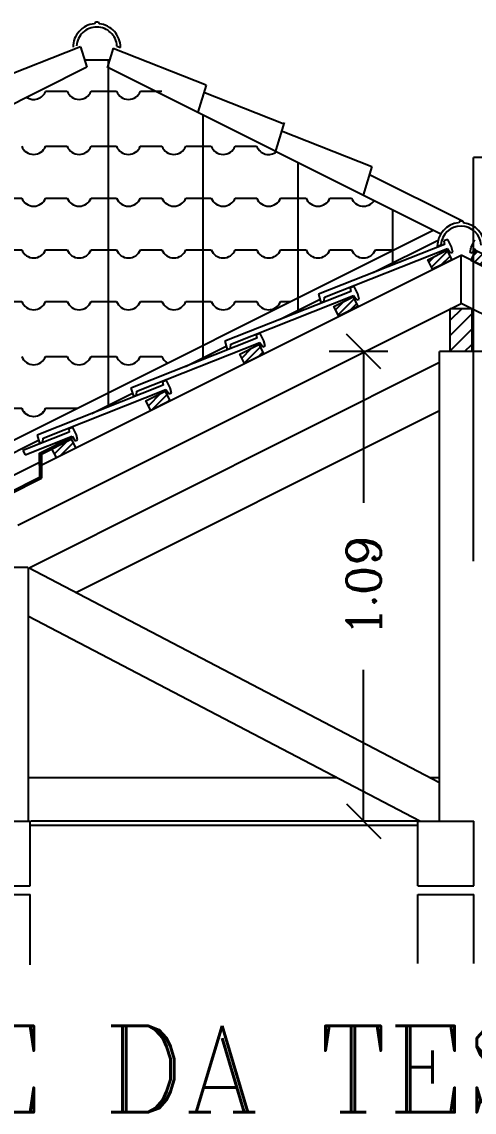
# Model space of a CAD drawing. Extents: x 121.8 to 221.5, y 86.6 to 106.4.
# Drawn here: x 203.992 to 205.042, y 95.516 to 98.045 of the extents above; entities that cross this region are included whole.
import ezdxf

# ---------------------------------------------------------------- set-up
doc = ezdxf.new("R2010")
doc.units = 0
doc.header["$LTSCALE"] = 15
doc.linetypes.add('DASHED2', pattern=[0.375, 0.25, -0.125])
doc.layers.get('0').update_dxf_attribs({"linetype": 'CONTINUOUS'})
doc.layers.get('DEFPOINTS').update_dxf_attribs({"linetype": 'CONTINUOUS'})
for name, color, linetype in [('CONCRETO', 5, 'CONTINUOUS'), ('CORTE', 244, 'CONTINUOUS'), ('JANELA', 5, 'CONTINUOUS'), ('MADEIRAME', 244, 'CONTINUOUS'), ('PAREDE', 7, 'CONTINUOUS'), ('PISO', 30, 'CONTINUOUS'), ('TEXTO', 1, 'CONTINUOUS'), ('VISTAL', 30, 'CONTINUOUS'), ('VISTAP', 244, 'CONTINUOUS')]:
    doc.layers.add(name, color=color, linetype=linetype)
doc.styles.add('ROMANC', font='ROMANC.SHX')
doc.dimstyles.get("Standard").update_dxf_attribs({"dimscale": 0.8, "dimtxt": 0.1, "dimasz": 0.1, "dimexe": 0.1, "dimexo": 0.95, "dimgap": 0.09, "dimtad": 0, "dimzin": 0, "dimtxsty": 'ROMANC', "dimblk1": 'OBLIQUE', "dimblk2": 'OBLIQUE', "dimsah": 1, "dimcen": 0.09, "dimclrt": 244, "dimaunit": 1, "dimazin": 3, "dimtfac": 1, "dimtofl": 0, "dimtmove": 0, "dimatfit": 3, "dimtolj": 1, "dimtzin": 0})

# ---------------------------------------------------------------- blocks, each defined once
blk = doc.blocks.new('*X6')
at = {"color": 0, "linetype": 'DASHED2'}
for p, q in [((147.0522, 79.1346), (147.0796, 79.162)), ((147.0522, 79.0992), (147.1022, 79.1492)), ((147.0522, 79.0639), (147.1022, 79.1139)), ((147.0856, 79.062), (147.1022, 79.0785))]:
    blk.add_line(p, q, dxfattribs=at)
blk = doc.blocks.new('*X36')
at = {"color": 0}
for p, q in [((214.1637, 94.7878), (214.1637, 94.7923)), ((214.165, 94.7884), (214.165, 94.7929)), ((214.1662, 94.7891), (214.1662, 94.7935)), ((214.1675, 94.7897), (214.1675, 94.7942)), ((214.1687, 94.7903), (214.1687, 94.7948)), ((214.17, 94.7909), (214.17, 94.7954)), ((214.1712, 94.7916), (214.1712, 94.796)), ((214.1725, 94.7922), (214.1725, 94.7967)), ((214.1738, 94.7928), (214.1738, 94.7973)), ((214.175, 94.7934), (214.175, 94.7979)), ((214.1763, 94.7941), (214.1763, 94.796)), ((214.1125, 94.7622), (214.1125, 94.7667)), ((214.1138, 94.7628), (214.1138, 94.7673)), ((214.115, 94.7634), (214.115, 94.7679)), ((214.1163, 94.7641), (214.1163, 94.7685)), ((214.1175, 94.7647), (214.1175, 94.7692)), ((214.1188, 94.7653), (214.1188, 94.7698)), ((214.12, 94.7659), (214.12, 94.7704)), ((214.1213, 94.7666), (214.1213, 94.771)), ((214.1225, 94.7672), (214.1225, 94.7717)), ((214.1238, 94.7678), (214.1238, 94.7723)), ((214.125, 94.7684), (214.125, 94.7729)), ((214.1262, 94.7691), (214.1262, 94.7735)), ((214.1275, 94.7697), (214.1275, 94.7742)), ((214.1287, 94.7703), (214.1287, 94.7748)), ((214.13, 94.7709), (214.13, 94.7754)), ((214.1312, 94.7716), (214.1312, 94.776)), ((214.1325, 94.7722), (214.1325, 94.7767)), ((214.1337, 94.7728), (214.1337, 94.7773)), ((214.135, 94.7734), (214.135, 94.7779)), ((214.1362, 94.7741), (214.1362, 94.7785)), ((214.1375, 94.7747), (214.1375, 94.7792)), ((214.1387, 94.7753), (214.1387, 94.7798)), ((214.14, 94.7759), (214.14, 94.7804)), ((214.1413, 94.7766), (214.1413, 94.781)), ((214.1425, 94.7772), (214.1425, 94.7817)), ((214.1438, 94.7778), (214.1438, 94.7823)), ((214.145, 94.7784), (214.145, 94.7829)), ((214.1463, 94.7791), (214.1463, 94.7835)), ((214.1475, 94.7797), (214.1475, 94.7842)), ((214.1488, 94.7803), (214.1488, 94.7848)), ((214.15, 94.7809), (214.15, 94.7854)), ((214.1513, 94.7816), (214.1513, 94.786)), ((214.1525, 94.7822), (214.1525, 94.7867)), ((214.1538, 94.7828), (214.1538, 94.7873)), ((214.155, 94.7834), (214.155, 94.7879)), ((214.1562, 94.7841), (214.1562, 94.7885)), ((214.1575, 94.7847), (214.1575, 94.7892)), ((214.1587, 94.7853), (214.1587, 94.7898)), ((214.16, 94.7859), (214.16, 94.7904)), ((214.1612, 94.7866), (214.1612, 94.791)), ((214.1625, 94.7872), (214.1625, 94.7917)), ((214.1025, 94.7013), (214.1025, 94.7617)), ((214.1037, 94.7019), (214.1037, 94.7623)), ((214.105, 94.7025), (214.105, 94.7629)), ((214.1062, 94.7591), (214.1062, 94.7635)), ((214.1075, 94.7597), (214.1075, 94.7642)), ((214.1087, 94.7603), (214.1087, 94.7648)), ((214.11, 94.7609), (214.11, 94.7654)), ((214.1113, 94.7616), (214.1113, 94.766)), ((213.8562, 94.7156), (213.8562, 94.7196)), ((213.8575, 94.7156), (213.8575, 94.7196)), ((213.8587, 94.7155), (213.8587, 94.7195)), ((213.86, 94.7155), (213.86, 94.7195)), ((213.8613, 94.7155), (213.8613, 94.7195)), ((213.8625, 94.7155), (213.8625, 94.7195)), ((213.8638, 94.7155), (213.8638, 94.7195)), ((213.865, 94.7154), (213.865, 94.7194)), ((213.8663, 94.7154), (213.8663, 94.7194)), ((213.8675, 94.7154), (213.8675, 94.7194)), ((213.8688, 94.7154), (213.8688, 94.7194)), ((213.87, 94.7154), (213.87, 94.7194)), ((213.8713, 94.7154), (213.8713, 94.7194)), ((213.8725, 94.7153), (213.8725, 94.7193)), ((213.8738, 94.7153), (213.8738, 94.7193)), ((213.875, 94.7153), (213.875, 94.7193)), ((213.8762, 94.7153), (213.8762, 94.7193)), ((213.8775, 94.7153), (213.8775, 94.7193)), ((213.8787, 94.7152), (213.8787, 94.7192)), ((213.88, 94.7152), (213.88, 94.7192)), ((213.8812, 94.7152), (213.8812, 94.7192)), ((213.8825, 94.7152), (213.8825, 94.7192)), ((213.8837, 94.7152), (213.8837, 94.7192)), ((213.885, 94.7151), (213.885, 94.7191)), ((213.8862, 94.7151), (213.8862, 94.7191)), ((213.8875, 94.7151), (213.8875, 94.7191)), ((213.8887, 94.7151), (213.8887, 94.7191)), ((213.89, 94.7151), (213.89, 94.7191)), ((213.8913, 94.7151), (213.8913, 94.7191)), ((213.8925, 94.715), (213.8925, 94.719)), ((213.8938, 94.715), (213.8938, 94.719)), ((213.895, 94.715), (213.895, 94.719)), ((213.8963, 94.715), (213.8963, 94.719)), ((213.8975, 94.715), (213.8975, 94.719)), ((213.8988, 94.7149), (213.8988, 94.7189)), ((213.9, 94.7149), (213.9, 94.7189)), ((213.9013, 94.7149), (213.9013, 94.7189)), ((213.9025, 94.7149), (213.9025, 94.7189)), ((213.9038, 94.7149), (213.9038, 94.7189)), ((213.905, 94.7149), (213.905, 94.7189)), ((213.9062, 94.7148), (213.9062, 94.7188)), ((213.9075, 94.7148), (213.9075, 94.7188)), ((213.9087, 94.7148), (213.9087, 94.7188)), ((213.91, 94.7148), (213.91, 94.7188)), ((213.9112, 94.7148), (213.9112, 94.7188)), ((213.9125, 94.7147), (213.9125, 94.7187)), ((213.9137, 94.7147), (213.9137, 94.7187)), ((213.915, 94.7147), (213.915, 94.7187)), ((213.9162, 94.7147), (213.9162, 94.7187)), ((213.9175, 94.7147), (213.9175, 94.7187)), ((213.9187, 94.7137), (213.9187, 94.7187)), ((213.92, 94.7121), (213.92, 94.7186)), ((213.9212, 94.7106), (213.9212, 94.717)), ((213.9225, 94.709), (213.9225, 94.7154)), ((213.9238, 94.7074), (213.9238, 94.7138)), ((213.925, 94.7058), (213.925, 94.7123)), ((213.9263, 94.7043), (213.9263, 94.7107)), ((213.9275, 94.7027), (213.9275, 94.7091)), ((213.9288, 94.7011), (213.9288, 94.7076)), ((213.93, 94.6996), (213.93, 94.706)), ((213.9312, 94.698), (213.9312, 94.7044)), ((213.9325, 94.6964), (213.9325, 94.7028)), ((213.9337, 94.6948), (213.9337, 94.7013)), ((213.935, 94.6933), (213.935, 94.6997)), ((213.9362, 94.6917), (213.9362, 94.6981)), ((213.9375, 94.6901), (213.9375, 94.6965)), ((213.9387, 94.6885), (213.9387, 94.695)), ((213.94, 94.687), (213.94, 94.6934)), ((213.9412, 94.6854), (213.9412, 94.6918)), ((214.0725, 94.6863), (214.0725, 94.6908)), ((214.0737, 94.6869), (214.0737, 94.6914)), ((214.075, 94.6875), (214.075, 94.692)), ((214.0762, 94.6882), (214.0762, 94.6926)), ((214.0775, 94.6888), (214.0775, 94.6933)), ((214.0788, 94.6894), (214.0788, 94.6939)), ((214.08, 94.69), (214.08, 94.6945)), ((214.0812, 94.6907), (214.0812, 94.6951)), ((214.0825, 94.6913), (214.0825, 94.6958)), ((214.0838, 94.6919), (214.0838, 94.6964)), ((214.085, 94.6925), (214.085, 94.697)), ((214.0862, 94.6932), (214.0862, 94.6976)), ((214.0875, 94.6938), (214.0875, 94.6983)), ((214.0888, 94.6944), (214.0888, 94.6989)), ((214.09, 94.695), (214.09, 94.6995)), ((214.0913, 94.6957), (214.0913, 94.7001)), ((214.0925, 94.6963), (214.0925, 94.7008)), ((214.0937, 94.6969), (214.0937, 94.7014)), ((214.095, 94.6975), (214.095, 94.702)), ((214.0962, 94.6982), (214.0962, 94.7026)), ((214.0975, 94.6988), (214.0975, 94.7033)), ((214.0987, 94.6994), (214.0987, 94.7039)), ((214.1, 94.7), (214.1, 94.7045)), ((214.1012, 94.7007), (214.1012, 94.7051)), ((213.9425, 94.6838), (213.9425, 94.6903)), ((213.9437, 94.6823), (213.9437, 94.6887)), ((213.945, 94.6807), (213.945, 94.6871)), ((213.9462, 94.6791), (213.9462, 94.6855)), ((213.9475, 94.6775), (213.9475, 94.684)), ((213.9487, 94.676), (213.9487, 94.6824)), ((213.95, 94.6744), (213.95, 94.6808)), ((213.9512, 94.6728), (213.9512, 94.6793)), ((213.9525, 94.6713), (213.9525, 94.6777)), ((213.9538, 94.6697), (213.9538, 94.6761)), ((213.955, 94.6681), (213.955, 94.6745)), ((213.9563, 94.6665), (213.9563, 94.673)), ((213.9575, 94.665), (213.9575, 94.6714)), ((213.9588, 94.6648), (213.9588, 94.6698)), ((213.96, 94.6648), (213.96, 94.6688)), ((213.9613, 94.6648), (213.9613, 94.6688)), ((213.9625, 94.6648), (213.9625, 94.6688)), ((213.9638, 94.6648), (213.9638, 94.6688)), ((213.965, 94.6648), (213.965, 94.6688)), ((213.9663, 94.6648), (213.9663, 94.6688)), ((213.9675, 94.6648), (213.9675, 94.6688)), ((213.9688, 94.6648), (213.9688, 94.6688)), ((213.97, 94.6648), (213.97, 94.6688)), ((213.9712, 94.6648), (213.9712, 94.6688)), ((213.9725, 94.6648), (213.9725, 94.6688)), ((213.9737, 94.6648), (213.9737, 94.6688)), ((213.975, 94.6648), (213.975, 94.6688)), ((213.9762, 94.6648), (213.9762, 94.6688)), ((213.9775, 94.6648), (213.9775, 94.6688)), ((213.9787, 94.6648), (213.9787, 94.6688)), ((213.98, 94.6648), (213.98, 94.6688)), ((213.9812, 94.6648), (213.9812, 94.6688)), ((213.9825, 94.6648), (213.9825, 94.6688)), ((213.9837, 94.6648), (213.9837, 94.6688)), ((213.985, 94.6648), (213.985, 94.6688)), ((213.9863, 94.6648), (213.9863, 94.6688)), ((213.9875, 94.6648), (213.9875, 94.6688)), ((213.9888, 94.6648), (213.9888, 94.6688)), ((213.99, 94.6648), (213.99, 94.6688)), ((213.9913, 94.6648), (213.9913, 94.6688)), ((213.9925, 94.6648), (213.9925, 94.6688)), ((213.9938, 94.6648), (213.9938, 94.6688)), ((213.995, 94.6648), (213.995, 94.6688)), ((213.9963, 94.6648), (213.9963, 94.6688)), ((213.9975, 94.6648), (213.9975, 94.6688)), ((213.9988, 94.6648), (213.9988, 94.6688)), ((214, 94.6648), (214, 94.6688)), ((214.0012, 94.6648), (214.0012, 94.6688)), ((214.0025, 94.6648), (214.0025, 94.6688)), ((214.0037, 94.6648), (214.0037, 94.6688)), ((214.005, 94.6648), (214.005, 94.6688)), ((214.0062, 94.6648), (214.0062, 94.6688)), ((214.0075, 94.6648), (214.0075, 94.6688)), ((214.0087, 94.6648), (214.0087, 94.6688)), ((214.01, 94.6648), (214.01, 94.6688)), ((214.0112, 94.6648), (214.0112, 94.6688)), ((214.0125, 94.6648), (214.0125, 94.6688)), ((214.0137, 94.6648), (214.0137, 94.6688)), ((214.015, 94.6648), (214.015, 94.6688)), ((214.0163, 94.6648), (214.0163, 94.6688)), ((214.0175, 94.6648), (214.0175, 94.6688)), ((214.0188, 94.6648), (214.0188, 94.6688)), ((214.02, 94.6648), (214.02, 94.6688)), ((214.0213, 94.6648), (214.0213, 94.6688)), ((214.0225, 94.6648), (214.0225, 94.6688)), ((214.0238, 94.6648), (214.0238, 94.6688)), ((214.025, 94.6648), (214.025, 94.6688)), ((214.0263, 94.6648), (214.0263, 94.6688)), ((214.0275, 94.6648), (214.0275, 94.6688)), ((214.0288, 94.6648), (214.0288, 94.6689)), ((214.03, 94.665), (214.03, 94.6695)), ((214.0312, 94.6657), (214.0312, 94.6701)), ((214.0325, 94.6663), (214.0325, 94.6708)), ((214.0337, 94.6669), (214.0337, 94.6714)), ((214.035, 94.6675), (214.035, 94.672)), ((214.0362, 94.6682), (214.0362, 94.6726)), ((214.0375, 94.6688), (214.0375, 94.6733)), ((214.0387, 94.6694), (214.0387, 94.6739)), ((214.04, 94.67), (214.04, 94.6745)), ((214.0412, 94.6707), (214.0412, 94.6751)), ((214.0425, 94.6713), (214.0425, 94.6758)), ((214.0437, 94.6719), (214.0437, 94.6764)), ((214.045, 94.6725), (214.045, 94.677)), ((214.0462, 94.6732), (214.0462, 94.6776)), ((214.0475, 94.6738), (214.0475, 94.6783)), ((214.0488, 94.6744), (214.0488, 94.6789)), ((214.05, 94.675), (214.05, 94.6795)), ((214.0513, 94.6757), (214.0513, 94.6801)), ((214.0525, 94.6763), (214.0525, 94.6808)), ((214.0538, 94.6769), (214.0538, 94.6814)), ((214.055, 94.6775), (214.055, 94.682)), ((214.0563, 94.6782), (214.0563, 94.6826)), ((214.0575, 94.6788), (214.0575, 94.6833)), ((214.0587, 94.6794), (214.0587, 94.6839)), ((214.06, 94.68), (214.06, 94.6845)), ((214.0613, 94.6807), (214.0613, 94.6851)), ((214.0625, 94.6813), (214.0625, 94.6858)), ((214.0637, 94.6819), (214.0637, 94.6864)), ((214.065, 94.6825), (214.065, 94.687)), ((214.0662, 94.6832), (214.0662, 94.6876)), ((214.0675, 94.6838), (214.0675, 94.6883)), ((214.0687, 94.6844), (214.0687, 94.6889)), ((214.07, 94.685), (214.07, 94.6895)), ((214.0712, 94.6857), (214.0712, 94.6901))]:
    blk.add_line(p, q, dxfattribs=at)
blk = doc.blocks.new('_OBLIQUE')
at = {"color": 0, "linetype": 'BYBLOCK'}
blk.add_line((-0.5, -0.5), (0.5, 0.5), dxfattribs=at)
blk = doc.blocks.new('*D39')
at = {"color": 0, "linetype": 'BYBLOCK'}
for p, q in [((205.2038, 97.2802), (205.0675, 97.2802)), ((205.1475, 97.2802), (205.1475, 96.9296)), ((205.1475, 96.1911), (205.1475, 96.5417)), ((205.2038, 96.1911), (205.0675, 96.1911))]:
    blk.add_line(p, q, dxfattribs=at)
at = {"layer": 'DEFPOINTS', "color": 0, "linetype": 'BYBLOCK'}
for p in [(205.1475, 97.2802), (205.3238, 97.2802), (205.3238, 96.1911)]:
    blk.add_point(p, dxfattribs=at)
at = {"color": 0, "linetype": 'BYBLOCK', "xscale": 0.08000000000000002, "yscale": 0.08000000000000002, "zscale": 0.08000000000000002}
for p, rotation in [((205.1475, 97.2802), 90), ((205.1475, 96.1911), 270)]:
    blk.add_blockref('_OBLIQUE', p, dxfattribs=dict(at, rotation=rotation))
at = {"color": 244, "linetype": 'BYBLOCK', "insert": (205.1475, 96.7356), "char_height": 0.08, "attachment_point": 5, "rotation": 90, "style": 'ROMANC'}
blk.add_mtext('\\A1;1.09', dxfattribs=at)
blk = doc.blocks.new('*X52')
at = {"color": 0}
for p, q in [((215.0119, 95.1926), (215.0491, 95.2299)), ((215.1099, 95.2199), (215.1191, 95.2292)), ((215.1123, 95.2047), (215.1309, 95.2233)), ((215.006, 95.2044), (215.02, 95.2184)), ((215.0348, 95.1979), (215.055, 95.2181)), ((215.1241, 95.1988), (215.1427, 95.2174)), ((215.1359, 95.1929), (215.1545, 95.2115)), ((215.1477, 95.187), (215.1485, 95.1878)), ((214.7891, 95.0936), (214.8079, 95.1124)), ((214.795, 95.0819), (214.8323, 95.1191)), ((214.8227, 95.0918), (214.8382, 95.1073)), ((215.3244, 95.0986), (215.3431, 95.1172)), ((215.3362, 95.0927), (215.3548, 95.1113)), ((215.348, 95.0868), (215.3666, 95.1054)), ((215.3598, 95.0809), (215.3748, 95.0959)), ((214.5713, 94.9819), (214.5945, 95.0051)), ((214.5772, 94.9701), (214.6145, 95.0073)), ((214.61, 94.9852), (214.6203, 94.9956)), ((215.5423, 94.9983), (215.5552, 95.0112)), ((215.5484, 94.9867), (215.567, 95.0053)), ((215.5601, 94.9808), (215.5788, 94.9994)), ((215.5719, 94.9749), (215.5905, 94.9935)), ((214.3546, 94.8713), (214.3836, 94.9002)), ((214.363, 94.862), (214.3978, 94.8968)), ((215.7605, 94.8806), (215.7791, 94.8992)), ((215.7723, 94.8747), (215.7909, 94.8933)), ((214.3984, 94.8796), (214.4037, 94.885)), ((215.7841, 94.8688), (215.8027, 94.8874)), ((215.7959, 94.8629), (215.8097, 94.8767)), ((215.978, 94.7799), (215.9914, 94.7932)), ((214.1309, 94.7713), (214.1311, 94.7715)), ((214.1368, 94.7595), (214.1665, 94.7892)), ((214.1504, 94.7554), (214.18, 94.785)), ((214.1858, 94.7731), (214.1858, 94.7732)), ((215.9845, 94.7687), (216.0031, 94.7874)), ((215.9963, 94.7628), (216.0149, 94.7815)), ((216.0081, 94.7569), (216.0267, 94.7756)), ((216.1966, 94.6627), (216.2153, 94.6813)), ((216.2084, 94.6568), (216.2271, 94.6754)), ((216.2202, 94.6509), (216.2388, 94.6695)), ((216.232, 94.645), (216.2454, 94.6584))]:
    blk.add_line(p, q, dxfattribs=at)

msp = doc.modelspace()

# ---------------------------------------------------------------- linework, layer by layer
at = {"layer": 'CONCRETO', "color": 5, "linetype": 'CONTINUOUS'}
for p, q in [((203.8815, 96.1911), (204.0115, 96.1911)), ((204.0115, 96.0411), (204.0115, 96.1911)), ((204.9115, 96.1911), (205.0415, 96.1911)), ((204.9115, 96.0411), (204.9115, 96.1911)), ((205.0415, 96.0411), (205.0415, 96.1911)), ((203.8815, 96.0411), (204.0115, 96.0411)), ((204.9115, 96.0411), (205.0415, 96.0411))]:
    msp.add_line(p, q, dxfattribs=at)
at = {"layer": 'CORTE', "color": 30, "linetype": 'CONTINUOUS'}
for p, q in [((204.1374, 97.9567), (204.1958, 97.9567)), ((204.1924, 97.9567), (204.1924, 97.6363)), ((204.0471, 97.8839), (204.0972, 97.8839)), ((204.1526, 97.8839), (204.1924, 97.8839)), ((204.1924, 97.8839), (204.2117, 97.8839)), ((204.2671, 97.8839), (204.3172, 97.8839)), ((204.4124, 97.8292), (204.4124, 97.7639)), ((204.4124, 97.8292), (204.4124, 97.6363)), ((204.0469, 97.7563), (204.097, 97.7563)), ((204.1524, 97.7563), (204.1922, 97.7563)), ((204.1922, 97.7563), (204.2115, 97.7563)), ((204.1924, 97.7581), (204.1924, 97.1557)), ((204.2669, 97.7563), (204.317, 97.7563)), ((204.3724, 97.7563), (204.4122, 97.7563)), ((204.3724, 97.7563), (204.4122, 97.7563)), ((204.4122, 97.7563), (204.4315, 97.7563)), ((204.4869, 97.7563), (204.537, 97.7563)), ((204.6324, 97.7192), (204.6324, 97.3757)), ((204.4124, 97.6536), (204.4124, 97.2657)), ((203.9724, 97.6363), (203.9917, 97.6363)), ((203.9724, 97.6363), (203.9917, 97.6363)), ((204.0471, 97.6363), (204.0972, 97.6363)), ((204.0471, 97.6363), (204.0972, 97.6363)), ((204.1526, 97.6363), (204.1924, 97.6363)), ((204.1526, 97.6363), (204.1924, 97.6363)), ((204.1924, 97.6363), (204.2117, 97.6363)), ((204.1924, 97.6363), (204.2117, 97.6363)), ((204.2671, 97.6363), (204.3172, 97.6363)), ((204.2671, 97.6363), (204.3172, 97.6363)), ((204.3726, 97.6363), (204.4124, 97.6363)), ((204.3726, 97.6363), (204.4124, 97.6363)), ((204.3726, 97.6363), (204.4124, 97.6363)), ((204.3726, 97.6363), (204.4124, 97.6363)), ((204.3726, 97.6363), (204.4124, 97.6363)), ((204.3726, 97.6363), (204.4124, 97.6363)), ((204.4124, 97.6363), (204.4124, 97.3098)), ((204.4124, 97.6363), (204.4317, 97.6363)), ((204.4124, 97.6363), (204.4317, 97.6363)), ((204.4871, 97.6363), (204.5372, 97.6363)), ((204.4871, 97.6363), (204.5372, 97.6363)), ((204.5926, 97.6363), (204.6324, 97.6363)), ((204.5926, 97.6363), (204.6324, 97.6363)), ((204.6324, 97.6363), (204.6517, 97.6363)), ((204.6324, 97.6363), (204.6517, 97.6363)), ((204.7071, 97.6363), (204.7572, 97.6363)), ((204.7071, 97.6363), (204.7572, 97.6363)), ((204.8524, 97.6092), (204.8524, 97.4857)), ((203.9724, 97.5163), (203.9917, 97.5163)), ((204.0471, 97.5163), (204.0972, 97.5163)), ((204.1526, 97.5163), (204.1924, 97.5163)), ((204.1924, 97.5163), (204.2117, 97.5163)), ((204.2671, 97.5163), (204.3172, 97.5163)), ((204.3726, 97.5163), (204.4124, 97.5163)), ((204.3726, 97.5163), (204.4124, 97.5163)), ((204.3726, 97.5163), (204.4124, 97.5163)), ((204.4124, 97.5163), (204.4317, 97.5163)), ((204.4871, 97.5163), (204.5372, 97.5163)), ((204.5926, 97.5163), (204.6324, 97.5163)), ((204.6324, 97.5163), (204.6517, 97.5163)), ((204.7071, 97.5163), (204.7572, 97.5163)), ((204.8126, 97.5163), (204.8555, 97.5163)), ((203.9724, 97.3963), (203.9917, 97.3963)), ((204.0471, 97.3963), (204.0972, 97.3963)), ((204.1526, 97.3963), (204.1924, 97.3963)), ((204.1924, 97.3963), (204.2117, 97.3963)), ((204.2671, 97.3963), (204.3172, 97.3963)), ((204.3726, 97.3963), (204.4124, 97.3963)), ((204.3726, 97.3963), (204.4124, 97.3963)), ((204.3726, 97.3963), (204.4124, 97.3963)), ((204.4124, 97.3963), (204.4317, 97.3963)), ((204.4871, 97.3963), (204.5372, 97.3963)), ((204.5926, 97.3963), (204.6155, 97.3963)), ((204.0469, 97.2687), (204.097, 97.2687)), ((204.1524, 97.2687), (204.1922, 97.2687)), ((204.1922, 97.2687), (204.2115, 97.2687)), ((204.2669, 97.2687), (204.317, 97.2687)), ((203.9724, 97.1487), (203.9917, 97.1487)), ((204.0471, 97.1487), (204.1202, 97.1487))]:
    msp.add_line(p, q, dxfattribs=at)
for centre, start, end in [((204.0194, 97.8946), 236.7709, 338.9483), ((204.1249, 97.8946), 201.0517, 338.9483), ((204.2394, 97.8946), 201.0517, 338.9483), ((204.0192, 97.767), 201.0517, 338.9483), ((204.1247, 97.767), 201.0517, 338.9483), ((204.2392, 97.767), 201.0517, 338.9483), ((204.3447, 97.767), 201.0517, 338.9483), ((204.4592, 97.767), 201.0517, 338.9483), ((204.5647, 97.767), 201.0517, 308.6045), ((204.0194, 97.647), 201.0517, 338.9483), ((204.0194, 97.647), 201.0517, 338.9483), ((204.1249, 97.647), 201.0517, 338.9483), ((204.1249, 97.647), 201.0517, 338.9483), ((204.2394, 97.647), 201.0517, 338.9483), ((204.2394, 97.647), 201.0517, 338.9483), ((204.3449, 97.647), 201.0517, 338.9483), ((204.3449, 97.647), 201.0517, 338.9483), ((204.4594, 97.647), 201.0517, 338.9483), ((204.4594, 97.647), 201.0517, 338.9483), ((204.5649, 97.647), 201.0517, 338.9483), ((204.5649, 97.647), 201.0517, 338.9483), ((204.6794, 97.647), 201.0517, 338.9483), ((204.6794, 97.647), 201.0517, 338.9483), ((204.7849, 97.647), 201.0517, 326.4628), ((204.0194, 97.527), 201.0517, 338.9483), ((204.1249, 97.527), 201.0517, 338.9483), ((204.2394, 97.527), 201.0517, 338.9483), ((204.3449, 97.527), 201.0517, 338.9483), ((204.4594, 97.527), 201.0517, 338.9483), ((204.5649, 97.527), 201.0517, 338.9483), ((204.6794, 97.527), 201.0517, 338.9483), ((204.7849, 97.527), 201.0517, 338.9483), ((204.0194, 97.407), 201.0517, 338.9483), ((204.1249, 97.407), 201.0517, 338.9483), ((204.2394, 97.407), 201.0517, 338.9483), ((204.3449, 97.407), 201.0517, 338.9483), ((204.4594, 97.407), 201.0517, 338.9483), ((204.5649, 97.407), 201.0517, 338.9483), ((204.0192, 97.2793), 201.0517, 338.9483), ((204.1247, 97.2793), 201.0517, 338.9483), ((204.2392, 97.2793), 201.0517, 338.9483), ((204.3447, 97.2793), 201.0517, 202.8384), ((204.3447, 97.2793), 201.0517, 240.3049), ((204.0192, 97.1593), 201.0517, 338.9483), ((204.0194, 97.1593), 201.0517, 338.9483)]:
    msp.add_arc(centre, 0.0297, start, end, dxfattribs=at)
at = {"layer": 'JANELA', "color": 30}
for p, q in [((204.1426, 97.9395), (202.3263, 97.0313)), ((204.1918, 97.9395), (204.9647, 97.5531))]:
    msp.add_line(p, q, dxfattribs=at)
at = {"layer": 'MADEIRAME', "color": 30, "linetype": 'CONTINUOUS'}
for p, q in [((204.9615, 96.2801), (204.0075, 96.7782)), ((204.9159, 96.1911), (204.0073, 96.6655))]:
    msp.add_line(p, q, dxfattribs=at)
at = {"layer": 'PAREDE', "color": 6}
for p, q in [((203.8815, 96.0211), (204.0115, 96.0211)), ((204.0115, 95.8574), (204.0115, 96.0211)), ((204.9115, 96.0211), (205.0415, 96.0211)), ((204.9115, 95.8611), (204.9115, 96.0211)), ((205.0415, 95.8611), (205.0415, 96.0211))]:
    msp.add_line(p, q, dxfattribs=at)
at = {"layer": 'PISO', "color": 30, "linetype": 'CONTINUOUS'}
for p, q in [((205.0408, 96.7937), (205.0408, 97.7301)), ((204.7986, 97.6906), (205.0146, 97.5834)), ((205.0115, 97.392), (205.0115, 97.5038)), ((204.1061, 97.0813), (204.1079, 97.0777)), ((203.9941, 97.0504), (203.9992, 97.0403)), ((204.0331, 97.0156), (204.0331, 97.0448)), ((204.0331, 97.0156), (204.0331, 96.9889))]:
    msp.add_line(p, q, dxfattribs=at)
at = {"layer": 'PISO', "color": 244, "linetype": 'CONTINUOUS'}
msp.add_line((204.0371, 97.0423), (204.0371, 96.9864), dxfattribs=at)
at = {"layer": 'TEXTO', "color": 30, "linetype": 'CONTINUOUS'}
msp.add_line((206.5837, 97.7301), (205.0408, 97.7301), dxfattribs=at)
at = {"layer": 'VISTAL', "color": 30, "linetype": 'CONTINUOUS'}
for p, q in [((203.8849, 97.031), (204.9468, 97.562)), ((204.8076, 97.4633), (204.9584, 97.5386)), ((204.0351, 97.0156), (205.0115, 97.5038)), ((207.6239, 96.1976), (205.0115, 97.5038)), ((204.5898, 97.3544), (204.6841, 97.4015)), ((203.9823, 96.8774), (205.0115, 97.392)), ((207.0126, 96.3915), (205.0115, 97.392)), ((204.372, 97.2455), (204.4663, 97.2926)), ((204.9615, 96.1911), (204.9615, 97.2802)), ((204.0073, 96.7781), (204.9615, 97.2552)), ((204.1542, 97.1366), (204.2485, 97.1837)), ((204.1169, 96.7211), (204.9615, 97.1434)), ((203.8854, 97.0022), (204.0307, 97.0748)), ((203.8908, 96.9527), (204.0331, 97.0239)), ((204.0073, 96.1915), (204.0073, 96.7789)), ((204.7237, 96.2915), (204.0073, 96.2915)), ((204.9615, 96.2915), (204.9397, 96.2915))]:
    msp.add_line(p, q, dxfattribs=at)
at = {"layer": 'VISTAL', "color": 244, "linetype": 'CONTINUOUS'}
for p, q in [((204.0331, 97.0448), (204.1061, 97.0813)), ((204.0371, 97.0423), (204.1079, 97.0777)), ((203.9595, 96.9521), (204.0331, 96.9889)), ((203.9605, 96.9481), (204.0371, 96.9864))]:
    msp.add_line(p, q, dxfattribs=at)
at = {"layer": 'VISTAP', "color": 30, "linetype": 'DASHED2'}
for p, q in [((204.1631, 98.045), (204.1603, 98.0405)), ((204.1631, 98.045), (204.1689, 98.045)), ((204.1689, 98.045), (204.1716, 98.0404)), ((204.1281, 97.987), (203.9044, 97.8986)), ((204.1281, 97.987), (204.1426, 97.9395)), ((204.2042, 97.984), (204.1901, 97.938)), ((204.2042, 97.984), (204.42, 97.8986)), ((204.2127, 97.9887), (204.2208, 97.9855)), ((204.4147, 97.8821), (204.5988, 97.8094))]:
    msp.add_line(p, q, dxfattribs=at)
at = {"layer": 'VISTAP', "color": 30, "linetype": 'CONTINUOUS'}
for p, q in [((204.4195, 97.8979), (204.4003, 97.8352)), ((204.6009, 97.8114), (204.5793, 97.7407)), ((204.595, 97.792), (204.8043, 97.7092)), ((204.8043, 97.7092), (204.7842, 97.6433)), ((205.0088, 97.5834), (205.006, 97.5788)), ((205.0088, 97.5834), (205.0146, 97.5834)), ((205.0146, 97.5834), (205.0173, 97.5788)), ((204.9731, 97.5287), (204.6806, 97.4131)), ((204.9564, 97.5242), (204.9645, 97.5274)), ((204.9811, 97.54), (204.9718, 97.5367)), ((204.9718, 97.5367), (204.9731, 97.5287)), ((204.9896, 97.523), (204.9811, 97.54)), ((205.0351, 97.5224), (205.0436, 97.5394)), ((204.6945, 97.4063), (204.9799, 97.5192)), ((204.9799, 97.5192), (204.9871, 97.5088)), ((204.9871, 97.5088), (204.9924, 97.5108)), ((204.9924, 97.5108), (204.9896, 97.523)), ((205.0324, 97.5103), (205.0351, 97.5224)), ((205.0377, 97.5082), (205.0324, 97.5103)), ((205.0448, 97.5186), (205.0377, 97.5082)), ((204.7633, 97.4311), (204.754, 97.4278)), ((204.754, 97.4278), (204.7553, 97.4198)), ((204.7718, 97.4141), (204.7633, 97.4311)), ((204.7553, 97.4198), (204.4628, 97.3042)), ((204.4767, 97.2974), (204.7621, 97.4103)), ((204.6806, 97.4131), (204.6863, 97.3942)), ((204.6863, 97.3942), (204.6939, 97.3973)), ((204.6939, 97.3973), (204.6945, 97.4063)), ((204.7621, 97.4103), (204.7693, 97.3999)), ((204.7693, 97.3999), (204.7746, 97.4019)), ((204.7746, 97.4019), (204.7718, 97.4141)), ((204.5455, 97.3222), (204.5362, 97.3189)), ((204.554, 97.3052), (204.5455, 97.3222)), ((204.5375, 97.3109), (204.245, 97.1953)), ((204.2589, 97.1885), (204.5443, 97.3014)), ((204.4628, 97.3042), (204.4685, 97.2853)), ((204.4761, 97.2884), (204.4767, 97.2974)), ((204.5362, 97.3189), (204.5375, 97.3109)), ((204.5443, 97.3014), (204.5515, 97.291)), ((204.5568, 97.2931), (204.554, 97.3052)), ((204.4685, 97.2853), (204.4761, 97.2884)), ((204.5515, 97.291), (204.5568, 97.2931)), ((205.0615, 97.2802), (204.9615, 97.2802)), ((204.3197, 97.202), (204.0272, 97.0864)), ((204.245, 97.1953), (204.2508, 97.1764)), ((204.3277, 97.2133), (204.3184, 97.21)), ((204.3184, 97.21), (204.3197, 97.202)), ((204.3362, 97.1963), (204.3277, 97.2133)), ((204.339, 97.1842), (204.3362, 97.1963)), ((204.0411, 97.0796), (204.3265, 97.1925)), ((204.2508, 97.1764), (204.2584, 97.1795)), ((204.2584, 97.1795), (204.2589, 97.1885)), ((204.3265, 97.1925), (204.3337, 97.1821)), ((204.3337, 97.1821), (204.339, 97.1842)), ((204.1099, 97.1044), (204.1006, 97.1011)), ((204.1006, 97.1011), (204.1019, 97.0931)), ((204.1184, 97.0874), (204.1099, 97.1044)), ((204.1019, 97.0931), (203.9941, 97.0504)), ((203.9992, 97.0403), (204.1087, 97.0836)), ((204.0272, 97.0864), (204.033, 97.0675)), ((204.033, 97.0675), (204.0406, 97.0706)), ((204.0406, 97.0706), (204.0411, 97.0796)), ((204.1065, 97.077), (204.1168, 97.0564)), ((204.1087, 97.0836), (204.1159, 97.0732)), ((204.1159, 97.0732), (204.1212, 97.0753)), ((204.1212, 97.0753), (204.1184, 97.0874)), ((204.0721, 97.0341), (204.0618, 97.0547)), ((204.0059, 96.7793), (203.9073, 96.7793)), ((204.0126, 96.1915), (204.9126, 96.1915)), ((204.0126, 96.1815), (204.9126, 96.1815))]:
    msp.add_line(p, q, dxfattribs=at)
at = {"layer": 'VISTAP', "linetype": 'CONTINUOUS'}
for p, q in [((204.9865, 97.2802), (204.9865, 97.3802)), ((204.9865, 97.3802), (205.0365, 97.3802)), ((205.0365, 97.3802), (205.0365, 97.2802))]:
    msp.add_line(p, q, dxfattribs=at)
at = {"layer": 'VISTAP', "color": 30, "linetype": 'CONTINUOUS'}
for points in [[(204.9453, 97.4709), (204.9341, 97.4933), (204.9788, 97.5157), (204.99, 97.4933)], [(205.0789, 97.4701), (205.0901, 97.4925), (205.0454, 97.5148), (205.0342, 97.4925)], [(204.7275, 97.3621), (204.7163, 97.3844), (204.761, 97.4068), (204.7722, 97.3844)], [(204.5087, 97.2521), (204.4976, 97.2744), (204.5423, 97.2968), (204.5535, 97.2744)], [(204.291, 97.1438), (204.2798, 97.1661), (204.3245, 97.1885), (204.3357, 97.1661)]]:
    msp.add_lwpolyline(points, close=True, dxfattribs=at)
at = {"layer": 'VISTAP', "color": 30, "linetype": 'DASHED2'}
for radius, start, end in [(0.0551, 95.6961, 179.8209), (0.0471, 3.7231, 175.8786), (0.0551, 359.8486, 83.9305)]:
    msp.add_arc((204.1657, 97.9857), radius, start, end, dxfattribs=at)
at = {"layer": 'VISTAP', "color": 30, "linetype": 'CONTINUOUS'}
for radius, start, end in [(0.0551, 95.6961, 179.8209), (0.0551, 359.8486, 83.9305), (0.0471, 3.7231, 175.8786)]:
    msp.add_arc((205.0114, 97.524), radius, start, end, dxfattribs=at)

# ---------------------------------------------------------------- block references
at = {"layer": 'PISO', "color": 30, "linetype": 'CONTINUOUS'}
msp.add_blockref('*X52', (-10.0691, 2.2833), dxfattribs=at)
at = {"layer": 'PISO', "color": 244, "linetype": 'CONTINUOUS'}
msp.add_blockref('*X36', (-10.0691, 2.2833), dxfattribs=at)
at = {"layer": 'VISTAP', "color": 30, "linetype": 'CONTINUOUS'}
msp.add_blockref('*X6', (57.9343, 18.2182), dxfattribs=at)

# ---------------------------------------------------------------- texts
at = {"layer": 'TEXTO', "color": 5, "ltscale": 0.3, "style": 'ROMANC'}
msp.add_text('DETALHE DA TESOURA 3', height=0.2, dxfattribs=at).set_placement((202.8023, 95.5159))

# ---------------------------------------------------------------- dimensions: what is measured, and where the dimension line sits
at = {"layer": 'PISO', "color": 244, "linetype": 'CONTINUOUS'}
dim = msp.add_linear_dim(base=(204.7852, 97.2802), p1=(204.9615, 96.1911), p2=(204.9615, 97.2802), angle=90, dimstyle='STANDARD', override={"dimexo": 0.15, "dimaunit": 1}, dxfattribs=at)
dim.commit()
dim.dimension.update_dxf_attribs({"geometry": '*D39', "text_midpoint": (204.7852, 96.7356), "insert": (-0.3622, 0)})

doc.saveas('drawing.dxf')
